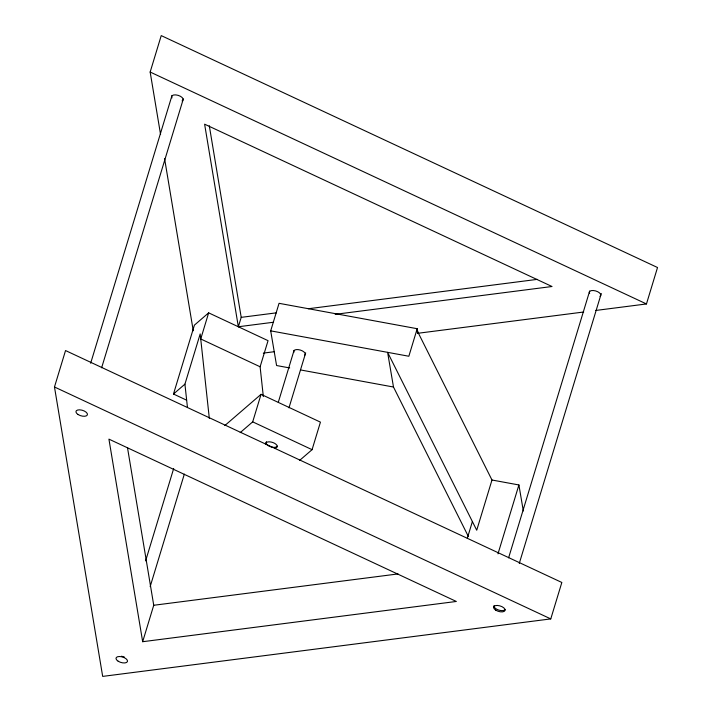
<?xml version="1.0" encoding="UTF-8"?>
<svg xmlns="http://www.w3.org/2000/svg" width="712" height="712" viewBox="0 0 712 712"><rect width="100%" height="100%" fill="white"/><g stroke="black" fill="none" stroke-linecap="round" stroke-linejoin="round"><path stroke-width="1.07" d="M54.477 386.99L65.54 350.553L561.839 582.469L550.768 618.906L102.679 676.4L54.477 386.99L550.768 618.906M160.574 134.524L150.161 72.037L161.232 35.6L657.523 267.516L646.46 303.953L595.811 310.45M90.655 363.245L172.01 95.47M101.629 367.793L183.313 98.959M186.571 400.153L173.488 394.021L194.412 325.135L208.66 312.853L268.05 340.665L260.111 366.778L263.333 396.575M187.434 407.3L184.924 384.151L200.188 333.937L209.328 418.425M208.66 312.853L200.731 338.965L260.111 366.778M145.622 560.851L173.684 468.514M150.161 586.626L184.337 474.121M142.667 641.708L108.927 439.126L456.33 601.462L142.667 641.708L153.739 605.271L127.475 447.581M273.577 322.233L238.351 326.755L241.208 317.356L209.292 125.721M289.686 367.944L276.576 365.532L270.693 330.858L279.051 303.321L417.205 328.713L417.944 333.047M240.211 432.62L252.689 421.851L261.055 394.323L320.436 422.136L312.078 449.673L299.592 460.433M278.312 402.227L294.047 350.42M288.974 407.834L305.679 352.849M417.205 328.713L408.848 356.249L270.693 330.858M467.312 538.281L472.385 521.567M417.188 332.166L416.823 329.994L491.983 480.013L476.728 530.226L387.604 352.342L393.487 387.025L468.363 536.456M497.973 553.847L518.906 484.961L491.983 480.013M508.608 557.825L589.661 291.057M519.271 563.441L601.293 293.486M173.488 394.021L184.924 384.151M224.832 425.562L261.055 394.323M241.208 317.356L276.425 312.835M308.349 308.741L537.266 279.371M335.201 314.33L552.014 286.509L204.611 124.173L238.351 326.755M263.324 353.116L274.334 351.701M417.454 333.332L583.698 312.007M153.739 605.271L398.061 573.925M300.615 369.955L393.487 387.025M150.161 72.037L646.46 303.953M252.689 421.851L312.078 449.673M518.906 484.961L523.32 510.967M164.588 158.643L193.255 330.751M277.342 446.166A5.972 2.848 16.9 0 1 269.803 446.477A5.972 2.848 16.9 0 1 266.519 441.698M505.164 609.641A5.972 2.848 16.9 0 1 498.311 609.926A5.972 2.848 16.9 0 1 494.03 605.636M124.306 656.962A5.972 2.848 16.9 0 1 121.574 656.188M265.887 444.528A5.972 2.848 16.9 0 1 269.483 441.841A5.972 2.848 16.9 0 1 276.674 444.982A5.972 2.848 16.9 0 1 274.467 448.275M589.634 293.513A5.972 2.848 16.9 0 1 595.526 290.897A5.972 2.848 16.9 0 1 600.02 296.352M171.984 97.9A5.972 2.848 16.9 0 1 178.151 95.355A5.972 2.848 16.9 0 1 182.076 100.899M293.931 352.244A5.972 2.848 16.9 0 1 300.304 350.046A5.972 2.848 16.9 0 1 304.496 355.413M118.148 661.208A5.972 2.848 16.9 0 0 127.466 661.493A5.972 2.848 16.9 0 0 119.669 656.509A5.972 2.848 16.9 0 0 118.148 661.208M495.73 610.148A5.972 2.848 16.9 0 0 505.048 610.433A5.972 2.848 16.9 0 0 497.252 605.449A5.972 2.848 16.9 0 0 495.73 610.148M78.089 414.526A5.972 2.848 16.9 0 0 87.407 414.82A5.972 2.848 16.9 0 0 79.611 409.827A5.972 2.848 16.9 0 0 78.089 414.526"/></g></svg>
